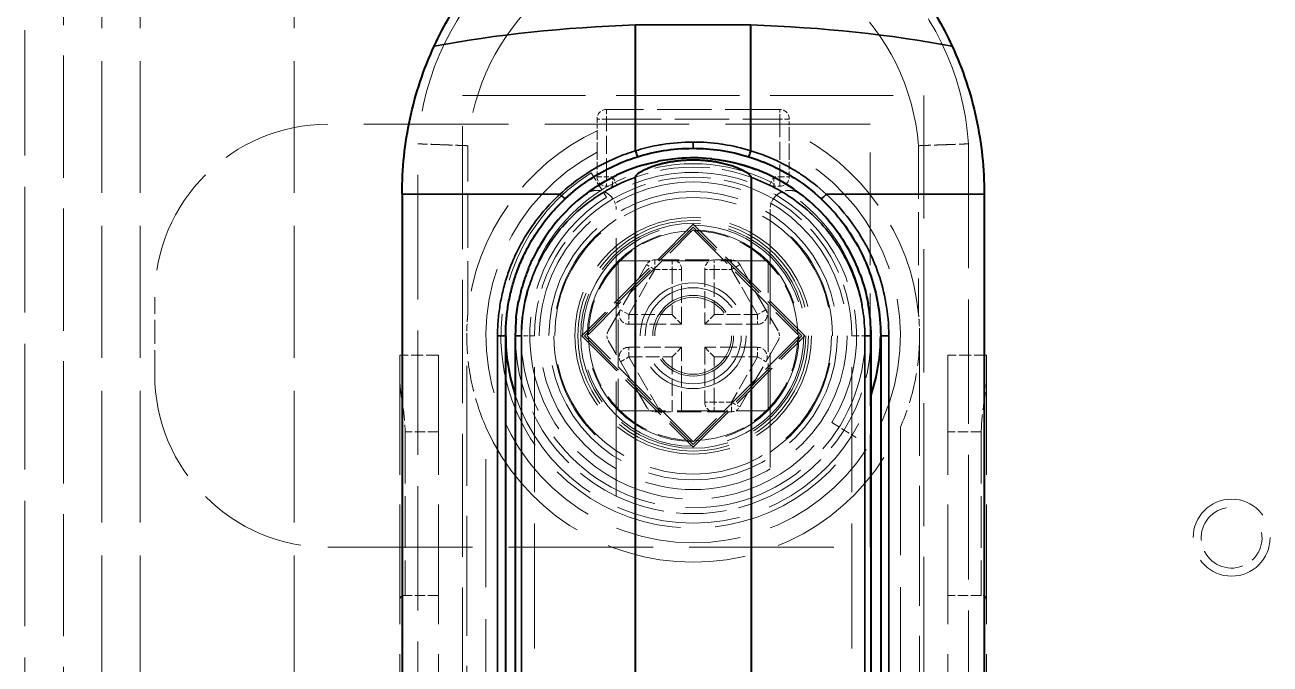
# Model space of a CAD drawing. Header units: millimetres. Extents: x 0 to 2523, y 0 to 1782.
# Drawn here: x 835.3 to 900, y 994.2 to 1027.4 of the extents above; entities that cross this region are included whole.
import ezdxf

# ---------------------------------------------------------------- set-up
doc = ezdxf.new("R2010")
doc.units = ezdxf.units.MM
doc.header["$LTSCALE"] = 3
doc.linetypes.add('DASHED', pattern=[0.2067, 0.1654, -0.0413])
for name, color, linetype, lineweight in [('가려진 것(ISO)', 2, 'DASHED', 18), ('가려진 좁은 것(ISO)', 2, 'DASHED', 18), ('가시적인 것(ISO)', 3, 'Continuous', 40), ('가시적인 좁은 것(ISO)', 3, 'Continuous', 35)]:
    doc.layers.add(name, color=color, linetype=linetype, lineweight=lineweight)

msp = doc.modelspace()

# ---------------------------------------------------------------- linework, layer by layer
at = {"layer": '가려진 것(ISO)', "ltscale": 13.155773}
msp.add_line((835.2766, 898.233), (835.2766, 1053.233), dxfattribs=at)
at = {"layer": '가려진 것(ISO)', "ltscale": 12.816269}
msp.add_line((837.2766, 900.233), (837.2766, 1051.233), dxfattribs=at)
at = {"layer": '가려진 것(ISO)', "ltscale": 13.822656}
for p, q in [((839.2766, 1051.233), (839.2766, 991.233)), ((849.2766, 1051.233), (849.2766, 991.233))]:
    msp.add_line(p, q, dxfattribs=at)
at = {"layer": '가려진 것(ISO)', "ltscale": 12.901145}
for p, q in [((858.0266, 927.733), (858.0266, 1023.733)), ((858.0266, 1023.733), (882.0266, 1023.733)), ((882.0266, 1023.733), (882.0266, 927.733))]:
    msp.add_line(p, q, dxfattribs=at)
at = {"layer": '가려진 것(ISO)', "ltscale": 0.390028}
for p, q in [((865.0266, 1022.5063), (865.0266, 1021.8918)), ((875.0266, 1021.8918), (875.0266, 1022.5063))]:
    msp.add_line(p, q, dxfattribs=at)
at = {"layer": '가려진 것(ISO)', "ltscale": 5.71399}
msp.add_line((874.5266, 1023.0063), (865.5266, 1023.0063), dxfattribs=at)
at = {"layer": '가려진 것(ISO)', "ltscale": 15.158576}
for p, q in [((879.2261, 1022.233), (851.0266, 1022.233)), ((851.0266, 1000.233), (879.2261, 1000.233))]:
    msp.add_line(p, q, dxfattribs=at)
at = {"layer": '가려진 것(ISO)', "ltscale": 11.82605}
msp.add_line((879.2261, 1000.233), (879.2261, 1022.233), dxfattribs=at)
at = {"layer": '가려진 것(ISO)', "ltscale": 13.045907}
for p, q in [((855.7066, 932.2276), (855.7066, 1021.2151)), ((884.3466, 1021.2151), (884.3466, 932.2276))]:
    msp.add_line(p, q, dxfattribs=at)
at = {"layer": '가려진 것(ISO)', "ltscale": 5.565338}
for p, q in [((858.3066, 1012.352), (858.3066, 1021.1179)), ((881.7466, 1021.1179), (881.7466, 1012.352))]:
    msp.add_line(p, q, dxfattribs=at)
at = {"layer": '가려진 것(ISO)', "ltscale": 0.80587}
for p, q in [((865.0266, 1020.7757), (865.0266, 1019.5063)), ((875.0266, 1020.7757), (875.0266, 1019.5063))]:
    msp.add_line(p, q, dxfattribs=at)
at = {"layer": '가려진 것(ISO)', "ltscale": 0.952248}
for p, q in [((864.7274, 1019.7135), (865.5223, 1018.4414)), ((877.235, 1006.7287), (878.5071, 1005.9338))]:
    msp.add_line(p, q, dxfattribs=at)
at = {"layer": '가려진 것(ISO)', "ltscale": 0.197438}
for p, q in [((865.8377, 1019.0063), (865.5266, 1019.0063)), ((874.5266, 1019.0063), (874.2154, 1019.0063))]:
    msp.add_line(p, q, dxfattribs=at)
at = {"layer": '가려진 것(ISO)', "ltscale": 12.0163}
for p, q in [((866.0266, 1002.8926), (866.0266, 1017.7952)), ((874.0266, 1017.7952), (874.0266, 1002.8926))]:
    msp.add_line(p, q, dxfattribs=at)
at = {"layer": '가려진 것(ISO)', "ltscale": 5.206071}
for p, q in [((870.0266, 1017.0313), (864.2283, 1011.233)), ((875.8248, 1011.233), (870.0266, 1017.0313)), ((864.2283, 1011.233), (870.0266, 1005.4347)), ((870.0266, 1005.4347), (875.8248, 1011.233))]:
    msp.add_line(p, q, dxfattribs=at)
at = {"layer": '가려진 것(ISO)', "ltscale": 5.079091}
for p, q in [((870.0266, 1016.8898), (864.3697, 1011.233)), ((875.6834, 1011.233), (870.0266, 1016.8898)), ((864.3697, 1011.233), (870.0266, 1005.5761)), ((870.0266, 1005.5761), (875.6834, 1011.233))]:
    msp.add_line(p, q, dxfattribs=at)
at = {"layer": '가려진 것(ISO)', "ltscale": 4.833887}
for p, q in [((864.577, 1011.2988), (869.9607, 1016.6826)), ((875.4762, 1011.1672), (870.0924, 1005.7834))]:
    msp.add_line(p, q, dxfattribs=at)
at = {"layer": '가려진 것(ISO)', "ltscale": 4.833891}
msp.add_line((870.0924, 1016.6826), (875.4762, 1011.2988), dxfattribs=at)
at = {"layer": '가려진 것(ISO)', "ltscale": 2.529157}
for p, q in [((865.6098, 1011.483), (867.6017, 1014.933)), ((868.0347, 1015.183), (872.0184, 1015.183)), ((872.4514, 1014.933), (874.4433, 1011.483)), ((867.6017, 1007.533), (865.6098, 1010.983)), ((874.4433, 1010.983), (872.4514, 1007.533)), ((872.0184, 1007.283), (868.0347, 1007.283))]:
    msp.add_line(p, q, dxfattribs=at)
at = {"layer": '가려진 것(ISO)', "ltscale": 4.952111}
for p, q in [((873.9266, 1015.133), (866.1266, 1015.133)), ((866.1266, 1015.133), (866.1266, 1007.333)), ((873.9266, 1007.333), (873.9266, 1015.133)), ((866.1266, 1007.333), (873.9266, 1007.333))]:
    msp.add_line(p, q, dxfattribs=at)
at = {"layer": '가려진 것(ISO)', "ltscale": 1.809362}
for p, q in [((869.4266, 1011.833), (869.4266, 1014.683)), ((870.6266, 1014.683), (870.6266, 1011.833)), ((870.6266, 1010.633), (870.6266, 1007.783))]:
    msp.add_line(p, q, dxfattribs=at)
at = {"layer": '가려진 것(ISO)', "ltscale": 2.539495}
msp.add_line((842.0266, 1009.233), (842.0266, 1013.233), dxfattribs=at)
at = {"layer": '가려진 것(ISO)', "ltscale": 0.60626}
for p, q in [((869.4266, 1011.833), (868.9266, 1012.333)), ((870.6266, 1011.833), (871.1266, 1012.333)), ((869.4266, 1010.633), (868.9266, 1010.133)), ((870.6266, 1010.633), (871.1266, 1010.133))]:
    msp.add_line(p, q, dxfattribs=at)
at = {"layer": '가려진 것(ISO)', "ltscale": 1.745003}
for p, q in [((866.6779, 1011.833), (869.4266, 1011.833)), ((870.6266, 1011.833), (873.3752, 1011.833)), ((869.4266, 1010.633), (866.6779, 1010.633)), ((873.3752, 1010.633), (870.6266, 1010.633))]:
    msp.add_line(p, q, dxfattribs=at)
at = {"layer": '가려진 것(ISO)', "ltscale": 12.584246}
for p, q in [((858.2533, 933.1981), (858.2533, 1011.233)), ((881.7999, 1011.233), (881.7999, 933.1981))]:
    msp.add_line(p, q, dxfattribs=at)
at = {"layer": '가려진 것(ISO)', "ltscale": 4.833877}
msp.add_line((869.9607, 1005.7834), (864.577, 1011.1671), dxfattribs=at)
at = {"layer": '가려진 것(ISO)', "ltscale": 1.269698}
for p, q in [((856.7766, 1010.233), (854.7766, 1010.233)), ((885.2766, 1010.233), (883.2766, 1010.233))]:
    msp.add_line(p, q, dxfattribs=at)
at = {"layer": '가려진 것(ISO)', "ltscale": 12.54278}
for p, q in [((854.7766, 1010.233), (854.7766, 940.233)), ((856.7766, 1010.233), (856.7766, 940.233)), ((883.2766, 1010.233), (883.2766, 940.233)), ((885.2766, 1010.233), (885.2766, 940.233))]:
    msp.add_line(p, q, dxfattribs=at)
at = {"layer": '가려진 것(ISO)', "ltscale": 2.126811}
msp.add_line((869.4266, 1007.283), (869.4266, 1010.633), dxfattribs=at)
at = {"layer": '가려진 것(ISO)', "ltscale": 5.39654}
for p, q in [((855.0445, 1006.233), (855.0445, 997.733)), ((885.0086, 1006.233), (885.0086, 997.733))]:
    msp.add_line(p, q, dxfattribs=at)
at = {"layer": '가려진 것(ISO)', "ltscale": 1.099577}
for p, q in [((856.7766, 997.733), (855.0445, 997.733)), ((885.0086, 997.733), (883.2766, 997.733))]:
    msp.add_line(p, q, dxfattribs=at)
at = {"layer": '가려진 것(ISO)', "ltscale": 13.510047}
msp.add_circle((870.0266, 1011.233), 8, dxfattribs=at)
at = {"layer": '가려진 것(ISO)', "ltscale": 12.665669}
for radius in [7.5, 2.5]:
    msp.add_circle((870.0266, 1011.233), radius, dxfattribs=at)
at = {"layer": '가려진 것(ISO)', "ltscale": 12.463018}
msp.add_circle((870.0266, 1011.233), 6.15, dxfattribs=at)
at = {"layer": '가려진 것(ISO)', "ltscale": 12.159042}
msp.add_circle((870.0266, 1011.233), 6, dxfattribs=at)
at = {"layer": '가려진 것(ISO)', "ltscale": 11.855066}
msp.add_circle((870.0266, 1011.233), 5.85, dxfattribs=at)
at = {"layer": '가려진 것(ISO)', "ltscale": 14.56552}
msp.add_circle((870.0266, 1011.233), 5.75, dxfattribs=at)
at = {"layer": '가려진 것(ISO)', "ltscale": 13.932237}
msp.add_circle((870.0266, 1011.233), 2.75, dxfattribs=at)
at = {"layer": '가려진 것(ISO)', "ltscale": 10.639162}
msp.add_circle((870.0266, 1011.233), 2.1, dxfattribs=at)
at = {"layer": '가려진 것(ISO)', "ltscale": 10.132536}
msp.add_circle((898.0266, 1000.733), 2, dxfattribs=at)
at = {"layer": '가려진 것(ISO)', "ltscale": 13.887634}
msp.add_arc((870.0266, 1020.1944), 14.3563, 4.077049, 175.922951, dxfattribs=at)
at = {"layer": '가려진 것(ISO)', "ltscale": 14.144746}
msp.add_arc((870.0266, 1020.1944), 11.7563, 4.505593, 175.494407, dxfattribs=at)
at = {"layer": '가려진 것(ISO)', "ltscale": 0.498548}
for centre, start, end in [((865.5266, 1022.5063), 90, 180), ((874.5266, 1022.5063), 0, 90), ((865.5266, 1019.5063), 180, 270), ((874.5266, 1019.5063), 270, 0), ((868.9266, 1014.683), 0, 90), ((871.1266, 1014.683), 90, 180), ((871.1266, 1007.783), 180, 270)]:
    msp.add_arc(centre, 0.5, start, end, dxfattribs=at)
at = {"layer": '가려진 것(ISO)', "ltscale": 11.399102}
for centre, start, end in [((851.0266, 1013.233), 90, 180), ((851.0266, 1009.233), 180, 270)]:
    msp.add_arc(centre, 9, start, end, dxfattribs=at)
at = {"layer": '가려진 것(ISO)', "ltscale": 9.84415}
for start, end in [(115.131018, 174.545758), (5.454242, 64.868982)]:
    msp.add_arc((870.0266, 1011.233), 11.7733, start, end, dxfattribs=at)
at = {"layer": '가려진 것(ISO)', "ltscale": 5.221189}
msp.add_arc((870.0266, 1011.233), 8.7733, 63.146393, 116.853607, dxfattribs=at)
at = {"layer": '가려진 것(ISO)', "ltscale": 14.495155}
msp.add_arc((870.0266, 1011.233), 10, 122, 328, dxfattribs=at)
at = {"layer": '가려진 것(ISO)', "ltscale": 12.281009}
msp.add_arc((870.0266, 1011.233), 8.5, 328, 122, dxfattribs=at)
at = {"layer": '가려진 것(ISO)', "ltscale": 0.148683}
for centre, start, end in [((865.8377, 1019.5063), 270, 296.853607), ((874.2154, 1019.5063), 243.146393, 270)]:
    msp.add_arc(centre, 0.5, start, end, dxfattribs=at)
at = {"layer": '가려진 것(ISO)', "ltscale": 12.320882}
msp.add_arc((870.0266, 1011.233), 8.5, 122, 328, dxfattribs=at)
at = {"layer": '가려진 것(ISO)', "ltscale": 0.374779}
for centre, start, end in [((865.0266, 1017.7952), 0, 33.8306), ((875.0266, 1017.7952), 146.1694, 180)]:
    msp.add_arc(centre, 1, start, end, dxfattribs=at)
at = {"layer": '가려진 것(ISO)', "ltscale": 11.532262}
for start, end in [(123.485377, 236.514623), (303.485377, 56.514623)]:
    msp.add_arc((870.0266, 1011.233), 7.25, start, end, dxfattribs=at)
at = {"layer": '가려진 것(ISO)', "ltscale": 0.332332}
for centre, start, end in [((868.0347, 1014.683), 90, 150), ((872.0184, 1014.683), 30, 90), ((866.0429, 1011.233), 150, 210), ((874.0103, 1011.233), 330, 30), ((868.0347, 1007.783), 210, 270), ((872.0184, 1007.783), 270, 330)]:
    msp.add_arc(centre, 0.5, start, end, dxfattribs=at)
at = {"layer": '가려진 것(ISO)', "ltscale": 0.664765}
for centre, start, end in [((866.6779, 1012.333), 150, 270), ((873.3752, 1012.333), 270, 30), ((866.6779, 1010.133), 90, 210), ((873.3752, 1010.133), 330, 90)]:
    msp.add_arc(centre, 0.5, start, end, dxfattribs=at)
at = {"layer": '가려진 것(ISO)', "ltscale": 6.598639}
for start, end in [(180, 244.377972), (295.622028, 0)]:
    msp.add_arc((870.0266, 1011.233), 9.25, start, end, dxfattribs=at)
at = {"layer": '가려진 것(ISO)', "ltscale": 13.093872}
msp.add_arc((870.0266, 1011.233), 9.75, 198.42867, 341.57133, dxfattribs=at)
at = {"layer": '가려진 것(ISO)', "ltscale": 14.627704}
msp.add_arc((870.0266, 1011.233), 11.7733, 203.785455, 336.214545, dxfattribs=at)
at = {"layer": '가려진 것(ISO)', "ltscale": 5.252413}
msp.add_arc((870.0266, 1011.233), 9.25, 244.377972, 295.622028, dxfattribs=at)
at = {"layer": '가려진 것(ISO)', "ltscale": 4.733071}
msp.add_arc((898.0266, 1000.733), 1.582, 100, 10, dxfattribs=at)
at = {"layer": '가려진 것(ISO)', "ltscale": 1.056072}
for points, knots in [([(865.0266, 1020.7757), (865.0266, 1020.9196), (865.0266, 1021.0895), (865.0266, 1021.3489), (865.0266, 1021.4862), (865.0266, 1021.6756), (865.0266, 1021.7636), (865.0266, 1021.8619), (865.0266, 1021.8799), (865.0266, 1021.8918)], [0.47463503, 0.47463503, 0.47463503, 0.47463503, 0.5177997, 0.5177997, 0.55812163, 0.55812163, 0.59579035, 0.59579035, 0.63156744, 0.63156744, 0.63156744, 0.63156744]), ([(875.0266, 1021.8918), (875.0266, 1021.8799), (875.0266, 1021.8619), (875.0266, 1021.7636), (875.0266, 1021.6756), (875.0266, 1021.4862), (875.0266, 1021.3489), (875.0266, 1021.0895), (875.0266, 1020.9196), (875.0266, 1020.7757)], [-0.63156744, -0.63156744, -0.63156744, -0.63156744, -0.59579035, -0.59579035, -0.55812163, -0.55812163, -0.5177997, -0.5177997, -0.47463503, -0.47463503, -0.47463503, -0.47463503])]:
    msp.add_open_spline(points, degree=3, knots=knots, dxfattribs=at)
at = {"layer": '가려진 것(ISO)', "ltscale": 1.29681}
msp.add_open_spline([(857.0066, 1021.1677), (856.894, 1021.1719), (856.7812, 1021.1761), (856.6719, 1021.1801), (856.5626, 1021.1841), (856.4568, 1021.188), (856.3583, 1021.1916), (856.2599, 1021.1952), (856.1688, 1021.1985), (856.0882, 1021.2014), (856.0076, 1021.2043), (855.9377, 1021.2068), (855.8807, 1021.2089), (855.8238, 1021.2109), (855.78, 1021.2125), (855.7507, 1021.2135), (855.7214, 1021.2145), (855.7125, 1021.2149), (855.7066, 1021.2151)], degree=3, knots=[0, 0, 0, 0, 0.1666667, 0.1666667, 0.1666667, 0.3333333, 0.3333333, 0.3333333, 0.5, 0.5, 0.5, 0.6666667, 0.6666667, 0.6666667, 0.8333333, 0.8333333, 0.8333333, 1, 1, 1, 1], dxfattribs=at)
at = {"layer": '가려진 것(ISO)', "ltscale": 1.296848}
msp.add_open_spline([(858.3066, 1021.1179), (858.3007, 1021.1181), (858.2918, 1021.1185), (858.2626, 1021.1196), (858.2334, 1021.1208), (858.1897, 1021.1225), (858.133, 1021.1247), (858.0762, 1021.1269), (858.0065, 1021.1296), (857.926, 1021.1328), (857.8456, 1021.1359), (857.7545, 1021.1394), (857.6559, 1021.1432), (857.5574, 1021.1469), (857.4514, 1021.151), (857.3419, 1021.1551), (857.2323, 1021.1592), (857.1193, 1021.1635), (857.0066, 1021.1677)], degree=3, knots=[0, 0, 0, 0, 0.1666667, 0.1666667, 0.1666667, 0.3333333, 0.3333333, 0.3333333, 0.5, 0.5, 0.5, 0.6666667, 0.6666667, 0.6666667, 0.8333333, 0.8333333, 0.8333333, 1, 1, 1, 1], dxfattribs=at)
at = {"layer": '가려진 것(ISO)', "ltscale": 1.296841}
msp.add_open_spline([(881.7466, 1021.1179), (881.7553, 1021.1182), (881.7683, 1021.1188), (881.8105, 1021.1204), (881.8526, 1021.1221), (881.9153, 1021.1245), (881.995, 1021.1276), (882.0747, 1021.1307), (882.1713, 1021.1345), (882.281, 1021.1387), (882.3906, 1021.1429), (882.5133, 1021.1476), (882.643, 1021.1525), (882.7728, 1021.1574), (882.9095, 1021.1626), (883.0466, 1021.1677)], degree=3, knots=[0, 0, 0, 0, 0.2, 0.2, 0.2, 0.4, 0.4, 0.4, 0.6, 0.6, 0.6, 0.8, 0.8, 0.8, 1, 1, 1, 1], dxfattribs=at)
at = {"layer": '가려진 것(ISO)', "ltscale": 1.296803}
msp.add_open_spline([(883.0466, 1021.1677), (883.1837, 1021.1728), (883.3204, 1021.1779), (883.4501, 1021.1827), (883.5798, 1021.1874), (883.7025, 1021.1919), (883.8122, 1021.1959), (883.9218, 1021.1998), (884.0184, 1021.2033), (884.0981, 1021.2062), (884.1778, 1021.2091), (884.2405, 1021.2113), (884.2827, 1021.2128), (884.3249, 1021.2143), (884.3379, 1021.2148), (884.3466, 1021.2151)], degree=3, knots=[0, 0, 0, 0, 0.2, 0.2, 0.2, 0.4, 0.4, 0.4, 0.6, 0.6, 0.6, 0.8, 0.8, 0.8, 1, 1, 1, 1], dxfattribs=at)
at = {"layer": '가려진 것(ISO)', "ltscale": 0.412345}
msp.add_open_spline([(868.1882, 1020.2984), (867.9839, 1020.257), (867.7809, 1020.2087), (867.5794, 1020.1534), (867.5724, 1020.1515), (867.5654, 1020.1495), (867.5583, 1020.1476)], degree=3, knots=[0.506846175, 0.506846175, 0.506846175, 0.506846175, 0.526315789, 0.526315789, 0.526315789, 0.526994896, 0.526994896, 0.526994896, 0.526994896], dxfattribs=at)
at = {"layer": '가려진 것(ISO)', "ltscale": 1.516147}
msp.add_open_spline([(873.306, 1019.8821), (873.062, 1019.9747), (872.8143, 1020.0567), (872.5637, 1020.1282), (872.0514, 1020.2744), (871.5266, 1020.3761), (870.9961, 1020.432)], degree=3, knots=[0.343868541, 0.343868541, 0.343868541, 0.343868541, 0.368421053, 0.368421053, 0.368421053, 0.418619154, 0.418619154, 0.418619154, 0.418619154], dxfattribs=at)
at = {"layer": '가려진 것(ISO)', "ltscale": 1.15054}
msp.add_open_spline([(866.0401, 1019.5799), (866.0227, 1019.5715), (866.0052, 1019.5632), (865.9879, 1019.5547), (865.4741, 1019.3054), (864.98, 1019.0059), (864.5229, 1018.6675), (864.5176, 1018.6636), (864.5124, 1018.6597), (864.5071, 1018.6558)], degree=3, knots=[0.577166266, 0.577166266, 0.577166266, 0.577166266, 0.578947368, 0.578947368, 0.578947368, 0.631578947, 0.631578947, 0.631578947, 0.632184069, 0.632184069, 0.632184069, 0.632184069], dxfattribs=at)
at = {"layer": '가려진 것(ISO)', "ltscale": 1.243258}
for points, knots in [([(865.8573, 1018.3519), (865.8526, 1018.3589), (865.8478, 1018.3658), (865.7882, 1018.4502), (865.7236, 1018.518), (865.5687, 1018.6424), (865.478, 1018.6929), (865.2637, 1018.7755), (865.1393, 1018.7958), (864.9109, 1018.7945), (864.8051, 1018.7758), (864.6042, 1018.7081), (864.509, 1018.6574), (864.423, 1018.5925), (864.4218, 1018.5916), (864.4205, 1018.5906)], [-0.19610765, -0.19610765, -0.19610765, -0.19610765, -0.19355647, -0.19355647, -0.16478853, -0.16478853, -0.13089559, -0.13089559, -0.08571649, -0.08571649, -0.04378836, -0.04378836, 0, 0, 0.00064711, 0.00064711, 0.00064711, 0.00064711]), ([(874.1959, 1018.3519), (874.2006, 1018.3589), (874.2053, 1018.3658), (874.265, 1018.4502), (874.3295, 1018.518), (874.4845, 1018.6424), (874.5751, 1018.6929), (874.7895, 1018.7755), (874.9139, 1018.7958), (875.1422, 1018.7945), (875.2481, 1018.7758), (875.4489, 1018.7081), (875.5442, 1018.6574), (875.6301, 1018.5925), (875.6314, 1018.5916), (875.6326, 1018.5906)], [0.20963423, 0.20963423, 0.20963423, 0.20963423, 0.21275224, 0.21275224, 0.24791191, 0.24791191, 0.28933525, 0.28933525, 0.34455235, 0.34455235, 0.39579616, 0.39579616, 0.44931352, 0.44931352, 0.45010441, 0.45010441, 0.45010441, 0.45010441])]:
    msp.add_open_spline(points, degree=3, knots=knots, dxfattribs=at)
at = {"layer": '가려진 것(ISO)', "ltscale": 0.888502}
msp.add_open_spline([(877.8831, 1016.1153), (877.6399, 1016.5066), (877.3671, 1016.88), (877.0694, 1017.2297)], degree=3, dxfattribs=at)
at = {"layer": '가려진 것(ISO)', "ltscale": 0.059254}
for points, knots in [([(870.0266, 1016.7484), (870.0042, 1016.726), (869.9815, 1016.7033), (869.9607, 1016.6826), (869.9607, 1016.6826), (869.9607, 1016.6826)], [-0.1732924933, -0.1732924933, -0.1732924933, -0.1732924933, -0.1644983658, -0.1644983658, -0.1644968349, -0.1644968349, -0.1644968349, -0.1644968349]), ([(870.0266, 1005.7175), (870.049, 1005.7399), (870.0717, 1005.7626), (870.0924, 1005.7834), (870.0924, 1005.7834), (870.0924, 1005.7834)], [-0.1732924939, -0.1732924939, -0.1732924939, -0.1732924939, -0.1644983658, -0.1644983658, -0.1644968349, -0.1644968349, -0.1644968349, -0.1644968349])]:
    msp.add_open_spline(points, degree=3, knots=knots, dxfattribs=at)
at = {"layer": '가려진 것(ISO)', "ltscale": 0.059244}
for points in [[(870.0924, 1016.6826), (870.0717, 1016.7033), (870.049, 1016.726), (870.0266, 1016.7484)], [(864.577, 1011.2988), (864.5562, 1011.2781), (864.5335, 1011.2554), (864.5111, 1011.233)], [(875.4762, 1011.1671), (875.4969, 1011.1879), (875.5196, 1011.2106), (875.542, 1011.233)]]:
    msp.add_open_spline(points, degree=3, dxfattribs=at)
at = {"layer": '가려진 것(ISO)', "ltscale": 0.390541}
msp.add_open_spline([(861.7076, 1015.2773), (861.6938, 1015.2491), (861.6803, 1015.2209), (861.667, 1015.1927), (861.5914, 1015.0333), (861.5223, 1014.8757), (861.459, 1014.7202)], degree=3, knots=[0.785600935, 0.785600935, 0.785600935, 0.785600935, 0.789473684, 0.789473684, 0.789473684, 0.81141503, 0.81141503, 0.81141503, 0.81141503], dxfattribs=at)
at = {"layer": '가려진 것(ISO)', "ltscale": 1.002448}
msp.add_open_spline([(879.1254, 1012.8985), (879.1251, 1012.9), (879.1248, 1012.9016), (879.1245, 1012.9032), (879.0309, 1013.4132), (878.8936, 1013.9191), (878.7124, 1014.414)], degree=3, knots=[0.052483153, 0.052483153, 0.052483153, 0.052483153, 0.052631579, 0.052631579, 0.052631579, 0.101004983, 0.101004983, 0.101004983, 0.101004983], dxfattribs=at)
at = {"layer": '가려진 것(ISO)', "ltscale": 0.791166}
for points, knots in [([(858.3066, 1012.352), (858.3065, 1012.3513), (858.3064, 1012.3502), (858.3057, 1012.3429), (858.3052, 1012.3376), (858.3033, 1012.3179), (858.3017, 1012.2995), (858.2976, 1012.2542), (858.2945, 1012.2182), (858.2859, 1012.1121), (858.279, 1012.016), (858.2614, 1011.7198), (858.2533, 1011.4548), (858.2533, 1011.233)], [0, 0, 0, 0, 0.00370525, 0.00370525, 0.00741051, 0.00741051, 0.01482102, 0.01482102, 0.0255823, 0.0255823, 0.05102133, 0.05102133, 0.11757486, 0.11757486, 0.11757486, 0.11757486]), ([(881.7999, 1011.233), (881.7999, 1011.4548), (881.7918, 1011.7198), (881.7741, 1012.016), (881.7672, 1012.1121), (881.7586, 1012.2182), (881.7555, 1012.2542), (881.7515, 1012.2995), (881.7498, 1012.3179), (881.7479, 1012.3376), (881.7474, 1012.3429), (881.7467, 1012.3502), (881.7466, 1012.3513), (881.7466, 1012.352)], [0.11757486, 0.11757486, 0.11757486, 0.11757486, 0.18412839, 0.18412839, 0.20956742, 0.20956742, 0.2203287, 0.2203287, 0.22773921, 0.22773921, 0.23144446, 0.23144446, 0.23514972, 0.23514972, 0.23514972, 0.23514972])]:
    msp.add_open_spline(points, degree=3, knots=knots, dxfattribs=at)
at = {"layer": '가려진 것(ISO)', "ltscale": 3.177325}
for points, knots in [([(859.2533, 1006.4847), (858.934, 1007.209), (858.6718, 1008.0119), (858.3312, 1009.6441), (858.2533, 1010.4731), (858.2533, 1011.233)], [-0.47492577, -0.47492577, -0.47492577, -0.47492577, -0.23746289, -0.23746289, 0, 0, 0, 0]), ([(881.7999, 1011.233), (881.7999, 1010.4731), (881.7219, 1009.6441), (881.3813, 1008.0119), (881.1191, 1007.209), (880.7999, 1006.4847)], [-1.43309057, -1.43309057, -1.43309057, -1.43309057, -1.19562768, -1.19562768, -0.95816479, -0.95816479, -0.95816479, -0.95816479])]:
    msp.add_open_spline(points, degree=3, knots=knots, dxfattribs=at)
at = {"layer": '가려진 것(ISO)', "ltscale": 0.059252}
for points, knots in [([(864.5111, 1011.233), (864.5335, 1011.2106), (864.5562, 1011.1879), (864.577, 1011.1671), (864.577, 1011.1671), (864.577, 1011.1671)], [-0.1732924933, -0.1732924933, -0.1732924933, -0.1732924933, -0.1644983658, -0.1644983658, -0.1644970959, -0.1644970959, -0.1644970959, -0.1644970959]), ([(875.542, 1011.233), (875.5196, 1011.2554), (875.4969, 1011.2781), (875.4762, 1011.2988), (875.4762, 1011.2988), (875.4762, 1011.2988)], [-0.1732924933, -0.1732924933, -0.1732924933, -0.1732924933, -0.1644983658, -0.1644983658, -0.1644970961, -0.1644970961, -0.1644970961, -0.1644970961])]:
    msp.add_open_spline(points, degree=3, knots=knots, dxfattribs=at)
at = {"layer": '가려진 것(ISO)', "ltscale": 1.844594}
for points, knots in [([(854.7766, 1008.8787), (854.7768, 1008.5416), (854.844, 1008.1403), (854.9823, 1007.2337), (855.0445, 1006.7207), (855.0445, 1006.233)], [0.33262756, 0.33262756, 0.33262756, 0.33262756, 0.46636399, 0.46636399, 0.61266995, 0.61266995, 0.61266995, 0.61266995]), ([(885.0086, 1006.233), (885.0086, 1006.7207), (885.0708, 1007.2337), (885.2092, 1008.1403), (885.2763, 1008.5416), (885.2766, 1008.8787)], [-0.61266995, -0.61266995, -0.61266995, -0.61266995, -0.46636399, -0.46636399, -0.33262756, -0.33262756, -0.33262756, -0.33262756])]:
    msp.add_open_spline(points, degree=3, knots=knots, dxfattribs=at)
at = {"layer": '가려진 것(ISO)', "ltscale": 0.059255}
msp.add_open_spline([(869.9607, 1005.7834), (869.9607, 1005.7834), (869.9607, 1005.7834), (869.9815, 1005.7626), (870.0042, 1005.7399), (870.0266, 1005.7175)], degree=3, knots=[-0.0536392431, -0.0536392431, -0.0536392431, -0.0536392431, -0.0536377031, -0.0536377031, -0.0448435038, -0.0448435038, -0.0448435038, -0.0448435038], dxfattribs=at)
at = {"layer": '가려진 것(ISO)', "ltscale": 0.694281}
for points, knots in [([(855.0445, 997.733), (855.0378, 997.733), (855.0312, 997.7329), (854.9439, 997.7301), (854.877, 997.7097), (854.7936, 997.6193), (854.7766, 997.5488), (854.7766, 997.465)], [-0.82888396, -0.82888396, -0.82888396, -0.82888396, -0.82489887, -0.82489887, -0.77462472, -0.77462472, -0.72435056, -0.72435056, -0.72435056, -0.72435056]), ([(885.2766, 997.465), (885.2766, 997.5488), (885.2596, 997.6193), (885.1761, 997.7097), (885.1092, 997.7301), (885.022, 997.7329), (885.0154, 997.733), (885.0086, 997.733)], [0.72435056, 0.72435056, 0.72435056, 0.72435056, 0.77462472, 0.77462472, 0.82489887, 0.82489887, 0.82888396, 0.82888396, 0.82888396, 0.82888396])]:
    msp.add_open_spline(points, degree=3, knots=knots, dxfattribs=at)
at = {"layer": '가려진 좁은 것(ISO)', "ltscale": 13.822656}
msp.add_line((841.2766, 1051.233), (841.2766, 991.233), dxfattribs=at)
at = {"layer": '가려진 좁은 것(ISO)', "ltscale": 0.498548}
for p, q in [((865.5266, 1022.5063), (865.0266, 1022.5063)), ((865.5266, 1023.0063), (865.5266, 1022.5063)), ((874.5266, 1022.5063), (874.5266, 1023.0063)), ((875.0266, 1022.5063), (874.5266, 1022.5063)), ((865.0266, 1019.5063), (865.5266, 1019.5063)), ((865.5266, 1019.5063), (865.5266, 1019.0063)), ((865.8377, 1019.0063), (865.8377, 1019.5063)), ((865.8377, 1019.5063), (866.0636, 1019.0602)), ((873.9896, 1019.0602), (874.2154, 1019.5063)), ((874.2154, 1019.5063), (874.2154, 1019.0063)), ((874.5266, 1019.0063), (874.5266, 1019.5063)), ((874.5266, 1019.5063), (875.0266, 1019.5063)), ((868.0347, 1014.683), (867.6017, 1014.933)), ((868.0347, 1015.183), (868.0347, 1014.683)), ((868.9266, 1015.183), (868.9266, 1014.683)), ((868.9266, 1014.683), (869.4266, 1014.683)), ((871.1266, 1014.683), (870.6266, 1014.683)), ((871.1266, 1014.683), (871.1266, 1015.183)), ((872.0184, 1014.683), (872.0184, 1015.183)), ((872.4514, 1014.933), (872.0184, 1014.683)), ((866.6779, 1012.333), (866.2449, 1012.583)), ((866.6779, 1012.333), (866.6779, 1011.833)), ((873.8082, 1012.583), (873.3752, 1012.333)), ((873.3752, 1012.333), (873.3752, 1011.833)), ((866.2449, 1009.883), (866.6779, 1010.133)), ((866.6779, 1010.133), (866.6779, 1010.633)), ((873.3752, 1010.133), (873.3752, 1010.633)), ((873.3752, 1010.133), (873.8082, 1009.883)), ((871.1266, 1007.783), (870.6266, 1007.783)), ((871.1266, 1007.283), (871.1266, 1007.783)), ((872.0184, 1007.783), (872.4514, 1007.533)), ((872.0184, 1007.283), (872.0184, 1007.783))]:
    msp.add_line(p, q, dxfattribs=at)
at = {"layer": '가려진 좁은 것(ISO)', "ltscale": 1.904597}
for p, q in [((865.5266, 1019.5063), (865.5266, 1022.5063)), ((874.5266, 1022.5063), (874.5266, 1019.5063))]:
    msp.add_line(p, q, dxfattribs=at)
at = {"layer": '가려진 좁은 것(ISO)', "ltscale": 5.71399}
msp.add_line((865.5266, 1022.5063), (874.5266, 1022.5063), dxfattribs=at)
at = {"layer": '가려진 좁은 것(ISO)', "ltscale": 0.197438}
for p, q in [((865.8377, 1019.5063), (865.5266, 1019.5063)), ((874.5266, 1019.5063), (874.2154, 1019.5063))]:
    msp.add_line(p, q, dxfattribs=at)
at = {"layer": '가려진 좁은 것(ISO)', "ltscale": 1.722727}
for p, q in [((866.6779, 1012.333), (868.0347, 1014.683)), ((872.0184, 1014.683), (873.3752, 1012.333)), ((873.3752, 1010.133), (872.0184, 1007.783))]:
    msp.add_line(p, q, dxfattribs=at)
at = {"layer": '가려진 좁은 것(ISO)', "ltscale": 0.56614}
for p, q in [((868.0347, 1014.683), (868.9266, 1014.683)), ((871.1266, 1014.683), (872.0184, 1014.683)), ((872.0184, 1007.783), (871.1266, 1007.783))]:
    msp.add_line(p, q, dxfattribs=at)
at = {"layer": '가려진 좁은 것(ISO)', "ltscale": 1.491912}
for p, q in [((868.9266, 1014.683), (868.9266, 1012.333)), ((871.1266, 1012.333), (871.1266, 1014.683)), ((871.1266, 1007.783), (871.1266, 1010.133))]:
    msp.add_line(p, q, dxfattribs=at)
at = {"layer": '가려진 좁은 것(ISO)', "ltscale": 1.427554}
for p, q in [((868.9266, 1012.333), (866.6779, 1012.333)), ((873.3752, 1012.333), (871.1266, 1012.333)), ((866.6779, 1010.133), (868.9266, 1010.133)), ((871.1266, 1010.133), (873.3752, 1010.133))]:
    msp.add_line(p, q, dxfattribs=at)
at = {"layer": '가려진 좁은 것(ISO)', "ltscale": 0.470491}
msp.add_line((861.7766, 1011.233), (861.1014, 1011.233), dxfattribs=at)
at = {"layer": '가려진 좁은 것(ISO)', "ltscale": 13.116171}
for p, q in [((861.7766, 946.1663), (861.7766, 1011.233)), ((878.2766, 946.1663), (878.2766, 1011.233))]:
    msp.add_line(p, q, dxfattribs=at)
at = {"layer": '가려진 좁은 것(ISO)', "ltscale": 0.997197}
msp.add_line((879.2766, 1011.233), (878.2766, 1011.233), dxfattribs=at)
at = {"layer": '가려진 좁은 것(ISO)', "ltscale": 2.089287}
msp.add_line((868.3234, 1007.283), (866.6779, 1010.133), dxfattribs=at)
at = {"layer": '가려진 좁은 것(ISO)', "ltscale": 1.809362}
msp.add_line((868.9266, 1010.133), (868.9266, 1007.283), dxfattribs=at)
at = {"layer": '가려진 좁은 것(ISO)', "ltscale": 1.099577}
for p, q in [((856.7766, 1006.233), (855.0445, 1006.233)), ((885.0086, 1006.233), (883.2766, 1006.233))]:
    msp.add_line(p, q, dxfattribs=at)
at = {"layer": '가려진 좁은 것(ISO)', "ltscale": 13.426841}
for p, q in [((859.2533, 948.2028), (859.2533, 1006.4847)), ((880.7999, 1006.4847), (880.7999, 948.2028))]:
    msp.add_line(p, q, dxfattribs=at)
at = {"layer": '가려진 좁은 것(ISO)', "ltscale": 12.955171}
msp.add_circle((870.0266, 1011.233), 8.95, dxfattribs=at)
at = {"layer": '가려진 좁은 것(ISO)', "ltscale": 12.159042}
msp.add_circle((870.0266, 1011.233), 7.2, dxfattribs=at)
at = {"layer": '가려진 좁은 것(ISO)', "ltscale": 13.932237}
msp.add_circle((870.0266, 1011.233), 5.5, dxfattribs=at)
at = {"layer": '가려진 좁은 것(ISO)', "ltscale": 10.132536}
msp.add_circle((870.0266, 1011.233), 2, dxfattribs=at)
at = {"layer": '가려진 좁은 것(ISO)', "ltscale": 13.198709}
msp.add_arc((870.0266, 1011.233), 10.7733, 117.652648, 62.347352, dxfattribs=at)
at = {"layer": '가려진 좁은 것(ISO)', "ltscale": 5.518756}
msp.add_arc((870.0266, 1011.233), 9.2733, 63.146393, 116.853607, dxfattribs=at)
at = {"layer": '가려진 좁은 것(ISO)', "ltscale": 5.550123}
msp.add_arc((870.0266, 1011.233), 8.25, 59.644001, 120.355999, dxfattribs=at)
at = {"layer": '가려진 좁은 것(ISO)', "ltscale": 5.452487}
for start, end in [(120.355999, 180), (0, 59.644001)]:
    msp.add_arc((870.0266, 1011.233), 8.25, start, end, dxfattribs=at)
at = {"layer": '가려진 좁은 것(ISO)', "ltscale": 5.351567}
for start, end in [(90.692233, 179.307932), (270.692233, 359.307932)]:
    msp.add_arc((870.0266, 1011.233), 5.45, start, end, dxfattribs=at)
at = {"layer": '가려진 좁은 것(ISO)', "ltscale": 5.35157}
msp.add_arc((870.0266, 1011.233), 5.45, 0.692209, 89.307962, dxfattribs=at)
at = {"layer": '가려진 좁은 것(ISO)', "ltscale": 5.351559}
msp.add_arc((870.0266, 1011.233), 5.45, 180.692209, 269.307766, dxfattribs=at)
at = {"layer": '가시적인 것(ISO)'}
for p, q in [((867.0266, 1020.8529), (867.0266, 1027.4016)), ((873.0266, 1020.8529), (873.0266, 1027.4016)), ((867.0036, 1019.4659), (867.0036, 949.2682)), ((873.0495, 1019.4658), (873.0496, 949.2682)), ((854.8891, 1018.5977), (854.8891, 931.2438)), ((885.164, 1018.5977), (885.164, 931.2438)), ((860.2766, 931.2361), (860.2766, 1011.233)), ((860.7766, 1011.233), (860.7766, 922.883)), ((879.2766, 922.8827), (879.2766, 1011.2331)), ((879.7766, 1011.233), (879.7766, 931.2375))]:
    msp.add_line(p, q, dxfattribs=at)
for points, knots in [([(856.563, 1026.2979), (857.0665, 1027.3823), (857.6668, 1028.4219), (859.0658, 1030.3628), (859.8624, 1031.2608), (861.1978, 1032.4588), (861.6656, 1032.8326), (862.8879, 1033.6942), (863.6667, 1034.144), (864.8925, 1034.7018), (865.3091, 1034.8677), (866.1583, 1035.1579), (866.5899, 1035.282), (867.0266, 1035.384)], [-1.4373876, -1.4373876, -1.4373876, -1.4373876, -1.077998, -1.077998, -0.718291, -0.718291, -0.538642, -0.538642, -0.2691978, -0.2691978, -0.1345178, -0.1345178, -0.000001, -0.000001, -0.000001, -0.000001]), ([(873.0266, 1035.384), (873.4632, 1035.282), (873.8949, 1035.1579), (874.744, 1034.8677), (875.1607, 1034.7018), (876.3865, 1034.144), (877.1652, 1033.6942), (878.3875, 1032.8327), (878.8553, 1032.4588), (880.1907, 1031.2608), (880.9873, 1030.3628), (882.3863, 1028.4219), (882.9867, 1027.3823), (883.4901, 1026.2979)], [-1.4345196, -1.4345196, -1.4345196, -1.4345196, -1.3002693, -1.3002693, -1.1658564, -1.1658564, -0.8969451, -0.8969451, -0.7176518, -0.7176518, -0.3586651, -0.3586651, -0.000001, -0.000001, -0.000001, -0.000001]), ([(854.8891, 1018.5977), (854.8891, 1019.9205), (855.0284, 1021.245), (855.4471, 1023.1861), (855.6215, 1023.8255), (856.0401, 1025.0812), (856.2844, 1025.6977), (856.563, 1026.2979)], [-0.79418282, -0.79418282, -0.79418282, -0.79418282, -0.39706048, -0.39706048, -0.1985164, -0.1985164, -0.000001, -0.000001, -0.000001, -0.000001]), ([(883.4901, 1026.2979), (883.7687, 1025.6977), (884.013, 1025.0812), (884.4317, 1023.8255), (884.6061, 1023.1861), (885.0247, 1021.245), (885.164, 1019.9205), (885.164, 1018.5977)], [-0.79365146, -0.79365146, -0.79365146, -0.79365146, -0.59526888, -0.59526888, -0.39685764, -0.39685764, -0.000001, -0.000001, -0.000001, -0.000001]), ([(863.3923, 1018.3778), (863.7463, 1018.7065), (864.1248, 1019.0084), (864.5163, 1019.2766), (864.9079, 1019.5448), (865.3113, 1019.7807), (865.7458, 1019.993), (866.1803, 1020.2053), (866.6465, 1020.3926), (867.1336, 1020.5439)], [0, 0, 0, 0, 0.33333333, 0.33333333, 0.33333333, 0.66666667, 0.66666667, 0.66666667, 1, 1, 1, 1]), ([(867.0266, 1020.8529), (867.0431, 1020.8023), (867.0605, 1020.7458), (867.0757, 1020.6986), (867.0909, 1020.6514), (867.1043, 1020.6125), (867.1144, 1020.5852), (867.1245, 1020.558), (867.1312, 1020.5431), (867.1337, 1020.5439)], [0, 0, 0, 0, 0.33333333, 0.33333333, 0.33333333, 0.66666667, 0.66666667, 0.66666667, 1, 1, 1, 1]), ([(870.9961, 1020.432), (870.9704, 1020.4347), (870.9446, 1020.4373), (870.9189, 1020.4398), (870.3621, 1020.4938), (869.7992, 1020.4972), (869.2397, 1020.4495), (868.8872, 1020.4194), (868.536, 1020.369), (868.1882, 1020.2984)], [0.418619154, 0.418619154, 0.418619154, 0.418619154, 0.421052632, 0.421052632, 0.421052632, 0.473684211, 0.473684211, 0.473684211, 0.506846175, 0.506846175, 0.506846175, 0.506846175]), ([(870.0278, 1020.983), (870.4823, 1020.9829), (870.9545, 1020.9511), (871.4386, 1020.8802), (871.9228, 1020.8093), (872.419, 1020.6994), (872.9195, 1020.5439)], [0.00000001, 0.00000001, 0.00000001, 0.00000001, 0.5, 0.5, 0.5, 1, 1, 1, 1]), ([(872.9195, 1020.5439), (872.9218, 1020.5432), (872.9284, 1020.5581), (872.9385, 1020.5853), (872.9486, 1020.6126), (872.9621, 1020.6515), (872.9774, 1020.6986), (872.9928, 1020.7458), (873.0101, 1020.8023), (873.0265, 1020.8529)], [0, 0, 0, 0, 0.3333333, 0.3333333, 0.3333333, 0.6666667, 0.6666667, 0.6666667, 1, 1, 1, 1]), ([(872.9195, 1020.5439), (873.3401, 1020.4132), (873.7657, 1020.2495), (874.1867, 1020.0509), (874.6076, 1019.8523), (875.0242, 1019.6196), (875.4388, 1019.3429), (875.8534, 1019.0662), (876.2656, 1018.7448), (876.6608, 1018.3778)], [0, 0, 0, 0, 0.33333333, 0.33333333, 0.33333333, 0.66666667, 0.66666667, 0.66666667, 0.99999998, 0.99999998, 0.99999998, 0.99999998]), ([(877.0694, 1017.2297), (876.9963, 1017.3156), (876.9216, 1017.4001), (876.8456, 1017.4831), (876.4552, 1017.909), (876.0275, 1018.2953), (875.5716, 1018.6367), (875.1158, 1018.9781), (874.632, 1019.2747), (874.1282, 1019.5239), (873.8595, 1019.6568), (873.5851, 1019.7763), (873.306, 1019.8821)], [0.20027112, 0.20027112, 0.20027112, 0.20027112, 0.21052632, 0.21052632, 0.21052632, 0.26315789, 0.26315789, 0.26315789, 0.31578947, 0.31578947, 0.31578947, 0.34386854, 0.34386854, 0.34386854, 0.34386854]), ([(864.5071, 1018.6558), (864.0562, 1018.3204), (863.6417, 1017.9469), (863.2792, 1017.5604), (862.9125, 1017.1693), (862.5981, 1016.7656), (862.3321, 1016.3669), (862.0857, 1015.9976), (861.8805, 1015.6331), (861.7076, 1015.2773)], [0.63218407, 0.63218407, 0.63218407, 0.63218407, 0.68421053, 0.68421053, 0.68421053, 0.73684211, 0.73684211, 0.73684211, 0.78560093, 0.78560093, 0.78560093, 0.78560093]), ([(860.2766, 1011.233), (860.2766, 1011.5113), (860.2885, 1011.787), (860.3115, 1012.0581), (860.3346, 1012.3292), (860.3686, 1012.5958), (860.4132, 1012.8598), (860.4579, 1013.1238), (860.5136, 1013.3852), (860.5774, 1013.6361), (860.6412, 1013.887), (860.7126, 1014.1274), (860.7945, 1014.3685), (860.8764, 1014.6096), (860.9687, 1014.8513), (861.0774, 1015.1026), (861.186, 1015.3539), (861.3113, 1015.6147), (861.456, 1015.8814), (861.6007, 1016.1481), (861.7646, 1016.4209), (861.9518, 1016.6974), (862.1389, 1016.974), (862.3492, 1017.2543), (862.5879, 1017.5361), (862.8266, 1017.8178), (863.0938, 1018.1007), (863.3923, 1018.3778)], [0, 0, 0, 0, 0.1111111, 0.1111111, 0.1111111, 0.2222222, 0.2222222, 0.2222222, 0.3333333, 0.3333333, 0.3333333, 0.4444444, 0.4444444, 0.4444444, 0.5555556, 0.5555556, 0.5555556, 0.6666667, 0.6666667, 0.6666667, 0.7777778, 0.7777778, 0.7777778, 0.8888889, 0.8888889, 0.8888889, 1, 1, 1, 1]), ([(876.6608, 1018.3778), (877.0988, 1017.9712), (877.4832, 1017.5394), (877.8179, 1017.0945), (878.1526, 1016.6496), (878.4374, 1016.1915), (878.6757, 1015.7335), (878.914, 1015.2756), (879.1069, 1014.8183), (879.2649, 1014.3499), (879.423, 1013.8815), (879.5467, 1013.4023), (879.6357, 1012.8846), (879.7246, 1012.367), (879.7766, 1011.8107), (879.7766, 1011.233)], [0, 0, 0, 0, 0.2, 0.2, 0.2, 0.4, 0.4, 0.4, 0.6, 0.6, 0.6, 0.8, 0.8, 0.8, 1, 1, 1, 1]), ([(878.7124, 1014.414), (878.6964, 1014.4576), (878.6801, 1014.5011), (878.6635, 1014.5445), (878.4579, 1015.0808), (878.1997, 1015.6034), (877.8942, 1016.0975), (877.8905, 1016.1034), (877.8868, 1016.1094), (877.8831, 1016.1153)], [0.101004983, 0.101004983, 0.101004983, 0.101004983, 0.105263158, 0.105263158, 0.105263158, 0.157894737, 0.157894737, 0.157894737, 0.158528864, 0.158528864, 0.158528864, 0.158528864]), ([(861.459, 1014.7202), (861.3705, 1014.5027), (861.2933, 1014.2893), (861.2258, 1014.0807), (861.1101, 1013.723), (861.0228, 1013.3793), (860.9568, 1013.0502)], [0.81141503, 0.81141503, 0.81141503, 0.81141503, 0.842105263, 0.842105263, 0.842105263, 0.894723369, 0.894723369, 0.894723369, 0.894723369]), ([(860.2766, 1011.233), (860.2766, 1010.7445), (860.3156, 1010.2099), (860.4864, 1009.1506), (860.6182, 1008.626), (860.7766, 1008.1508)], [0, 0, 0, 0, 0.15025987, 0.15025987, 0.30051975, 0.30051975, 0.30051975, 0.30051975]), ([(879.2766, 1008.1508), (879.4349, 1008.626), (879.5667, 1009.1506), (879.7376, 1010.2099), (879.7766, 1010.7445), (879.7766, 1011.233)], [0.59163886, 0.59163886, 0.59163886, 0.59163886, 0.74189874, 0.74189874, 0.89215861, 0.89215861, 0.89215861, 0.89215861])]:
    msp.add_open_spline(points, degree=3, knots=knots, dxfattribs=at)
for points in [[(867.1336, 1020.5439), (867.5527, 1020.6741), (868.4574, 1020.8933), (869.4871, 1020.983), (870.0278, 1020.983)], [(867.5583, 1020.1476), (867.0394, 1020.0039), (866.5311, 1019.8144), (866.0401, 1019.5799)], [(873.0495, 1019.4658), (873.0495, 1019.4819), (873.0389, 1019.5123), (873.0092, 1019.5546), (872.9731, 1019.5928), (872.9309, 1019.6301), (872.8832, 1019.6671), (872.8295, 1019.7046), (872.7692, 1019.7429), (872.7021, 1019.782), (872.6279, 1019.822), (872.5473, 1019.8622), (872.4605, 1019.9025), (872.3656, 1019.9434), (872.2628, 1019.9844), (872.1518, 1020.0255), (872.0326, 1020.0661), (871.905, 1020.106), (871.7689, 1020.1447), (871.6241, 1020.182), (871.4707, 1020.2173), (871.3087, 1020.2501), (871.1381, 1020.28), (870.959, 1020.3064), (870.7717, 1020.3289), (870.5757, 1020.3469), (870.373, 1020.3597), (870.1652, 1020.3668), (869.9543, 1020.3678), (869.742, 1020.3626), (869.5302, 1020.351), (869.3208, 1020.3331), (869.1155, 1020.3094), (868.9161, 1020.2803), (868.7245, 1020.2464), (868.5421, 1020.2085), (868.3706, 1020.1676), (868.2115, 1020.1247), (868.0657, 1020.0808), (867.9322, 1020.0365), (867.8105, 1019.9923), (867.6998, 1019.9486), (867.5993, 1019.9055), (867.5088, 1019.8637), (867.4257, 1019.8222), (867.3499, 1019.7814), (867.282, 1019.7416), (867.2217, 1019.7032), (867.1683, 1019.6658), (867.1212, 1019.6291), (867.0797, 1019.5922), (867.044, 1019.5544), (867.0146, 1019.5124), (867.0036, 1019.4818), (867.0036, 1019.4659)], [(867.5583, 1020.1476), (867.7662, 1020.2052), (867.9764, 1020.2555), (868.1882, 1020.2984)], [(870.9961, 1020.432), (871.7849, 1020.3489), (872.5684, 1020.1618), (873.306, 1019.8821)], [(864.5071, 1018.6558), (864.9849, 1019.0111), (865.5004, 1019.3221), (866.0401, 1019.5799)], [(877.0694, 1017.2297), (877.3673, 1016.8798), (877.64, 1016.5065), (877.8831, 1016.1153)], [(861.4591, 1014.7202), (861.5358, 1014.9087), (861.6187, 1015.0946), (861.7076, 1015.2773)], [(878.7124, 1014.414), (878.892, 1013.9236), (879.0309, 1013.4145), (879.1254, 1012.8985)], [(860.8174, 1012.1007), (860.8474, 1012.4194), (860.894, 1012.7369), (860.9568, 1013.0502)], [(879.2766, 1011.2331), (879.2766, 1011.7867), (879.2267, 1012.345), (879.1254, 1012.8985)], [(860.8174, 1012.1007), (860.7889, 1011.7988), (860.7766, 1011.5085), (860.7766, 1011.233)]]:
    msp.add_open_spline(points, degree=3, dxfattribs=at)
at = {"layer": '가시적인 좁은 것(ISO)'}
for p, q in [((873.0266, 1027.4016), (867.0266, 1027.4016)), ((854.8891, 1018.5977), (863.1054, 1018.5977)), ((876.9477, 1018.5977), (885.164, 1018.5977)), ((859.8549, 931.2361), (859.8549, 1011.233)), ((860.2766, 1011.233), (859.8549, 1011.233)), ((860.7766, 1011.233), (861.1014, 1011.233)), ((861.1014, 1011.233), (861.1014, 922.883)), ((878.9518, 922.8834), (878.9533, 1011.2328)), ((879.7766, 1011.233), (880.1982, 1011.233)), ((880.1982, 1011.233), (880.1982, 931.2361))]:
    msp.add_line(p, q, dxfattribs=at)
for centre, major_axis, ratio, start_param, end_param in [((870.0266, 1020.0473), (-25.09, 0), 0.2952342, 4.8322453, 5.2788024), ((870.0266, 1020.0473), (-25.09, 0), 0.2952342, 4.1459756, 4.5925327), ((870.0278, 1021.283), (0, -0.3), 0.0000112, 4.6212979, 6.2831853), ((863.1882, 1018.5977), (0.2041, -0.2198), 0.2058047, 4.5235686, 6.2831853), ((876.865, 1018.5977), (-0.2041, -0.2198), 0.2058047, 0, 1.7596166)]:
    msp.add_ellipse(centre, major_axis=major_axis, ratio=ratio, start_param=start_param, end_param=end_param, dxfattribs=at)
for points, knots in [([(867.0266, 1020.8529), (867.3801, 1020.9646), (867.752, 1021.0579), (868.1453, 1021.1319), (868.2389, 1021.1494), (868.3337, 1021.1659), (868.4298, 1021.1813), (868.9293, 1021.2611), (869.4626, 1021.3103), (870.0278, 1021.3103)], [0, 0, 0, 0, 0.4038634, 0.4038634, 0.4038634, 0.5, 0.5, 0.5, 1, 1, 1, 1]), ([(870.0278, 1021.3103), (870.5035, 1021.3102), (870.9908, 1021.275), (871.491, 1021.2019), (871.5321, 1021.1959), (871.5733, 1021.1896), (871.6146, 1021.1831), (872.0756, 1021.1102), (872.5473, 1021.0043), (873.0265, 1020.8529)], [0.00000001, 0.00000001, 0.00000001, 0.00000001, 0.5, 0.5, 0.5, 0.54110047, 0.54110047, 0.54110047, 0.9999982, 0.9999982, 0.9999982, 0.9999982]), ([(863.1054, 1018.5977), (863.4782, 1018.9431), (863.8736, 1019.2563), (864.2828, 1019.5366), (864.3511, 1019.5834), (864.4199, 1019.6293), (864.4892, 1019.6743), (864.8343, 1019.8986), (865.1909, 1020.101), (865.5698, 1020.2837), (865.7196, 1020.3559), (865.8728, 1020.4251), (866.0294, 1020.4911), (866.3484, 1020.6255), (866.6812, 1020.7465), (867.0266, 1020.8529)], [0, 0, 0, 0, 0.33333333, 0.33333333, 0.33333333, 0.38903885, 0.38903885, 0.38903885, 0.66666667, 0.66666667, 0.66666667, 0.77640056, 0.77640056, 0.77640056, 0.99999695, 0.99999695, 0.99999695, 0.99999695]), ([(873.0265, 1020.8529), (873.3085, 1020.7661), (873.5902, 1020.6675), (873.8709, 1020.5547), (874.0332, 1020.4895), (874.1951, 1020.4195), (874.3565, 1020.3443), (874.7162, 1020.1768), (875.0732, 1019.9833), (875.4282, 1019.7607), (875.5079, 1019.7107), (875.5875, 1019.6593), (875.6669, 1019.6063), (876.1006, 1019.3174), (876.5313, 1018.9835), (876.9477, 1018.5977)], [0, 0, 0, 0, 0.21119499, 0.21119499, 0.21119499, 0.33333333, 0.33333333, 0.33333333, 0.60556696, 0.60556696, 0.60556696, 0.66666667, 0.66666667, 0.66666667, 0.99999999, 0.99999999, 0.99999999, 0.99999999]), ([(867.0036, 1019.4659), (866.504, 1019.2896), (866.0309, 1019.0746), (865.5767, 1018.8179), (865.1225, 1018.5611), (864.6873, 1018.2625), (864.2917, 1017.9376), (863.8961, 1017.6127), (863.5401, 1017.2614), (863.2296, 1016.9039), (862.9192, 1016.5464), (862.6543, 1016.1827), (862.4294, 1015.8253), (862.2046, 1015.4679), (862.0197, 1015.1169), (861.8657, 1014.7758), (861.7117, 1014.4346), (861.5885, 1014.1034), (861.4893, 1013.7844), (861.39, 1013.4654), (861.3148, 1013.1586), (861.2578, 1012.8641), (861.2009, 1012.5697), (861.1621, 1012.2877), (861.1372, 1012.016), (861.1123, 1011.7444), (861.1014, 1011.4832), (861.1014, 1011.233)], [0, 0, 0, 0, 0.1111111, 0.1111111, 0.1111111, 0.2222222, 0.2222222, 0.2222222, 0.3333333, 0.3333333, 0.3333333, 0.4444444, 0.4444444, 0.4444444, 0.5555556, 0.5555556, 0.5555556, 0.6666667, 0.6666667, 0.6666667, 0.7777778, 0.7777778, 0.7777778, 0.8888889, 0.8888889, 0.8888889, 1, 1, 1, 1]), ([(873.0495, 1019.4658), (873.4802, 1019.3097), (873.8957, 1019.1297), (874.2956, 1018.9171), (874.6956, 1018.7045), (875.0799, 1018.4594), (875.4427, 1018.1877), (875.8055, 1017.916), (876.1469, 1017.6176), (876.4627, 1017.2951), (876.7784, 1016.9725), (877.0686, 1016.6257), (877.3299, 1016.2594), (877.5913, 1015.8931), (877.8238, 1015.5073), (878.0261, 1015.107), (878.2283, 1014.7068), (878.4002, 1014.292), (878.538, 1013.8662), (878.6758, 1013.4403), (878.7795, 1013.0034), (878.8479, 1012.5636), (878.9164, 1012.1238), (878.9495, 1011.6811), (878.9533, 1011.2328)], [0, 0, 0, 0, 0.125, 0.125, 0.125, 0.25, 0.25, 0.25, 0.375, 0.375, 0.375, 0.5, 0.5, 0.5, 0.625, 0.625, 0.625, 0.75, 0.75, 0.75, 0.875, 0.875, 0.875, 1, 1, 1, 1]), ([(859.8549, 1011.233), (859.8549, 1011.5205), (859.8675, 1011.8042), (859.8914, 1012.0835), (859.9154, 1012.3628), (859.9508, 1012.6377), (859.9975, 1012.9098), (860.0443, 1013.182), (860.1024, 1013.4514), (860.1687, 1013.71), (860.2351, 1013.9687), (860.3098, 1014.2165), (860.3953, 1014.465), (860.4807, 1014.7135), (860.5769, 1014.9627), (860.6904, 1015.2217), (860.8038, 1015.4807), (860.9345, 1015.7495), (861.0854, 1016.0244), (861.2363, 1016.2994), (861.4073, 1016.5804), (861.6026, 1016.8656), (861.7979, 1017.1507), (862.0174, 1017.4399), (862.2662, 1017.73), (862.515, 1018.0201), (862.7931, 1018.3112), (863.1054, 1018.5977)], [0, 0, 0, 0, 0.1111111, 0.1111111, 0.1111111, 0.2222222, 0.2222222, 0.2222222, 0.3333333, 0.3333333, 0.3333333, 0.4444444, 0.4444444, 0.4444444, 0.5555556, 0.5555556, 0.5555556, 0.6666667, 0.6666667, 0.6666667, 0.7777778, 0.7777778, 0.7777778, 0.8888889, 0.8888889, 0.8888889, 1, 1, 1, 1]), ([(876.9477, 1018.5977), (877.4079, 1018.1754), (877.8066, 1017.7327), (878.1548, 1017.2749), (878.503, 1016.817), (878.8007, 1016.344), (879.0497, 1015.872), (879.2988, 1015.3999), (879.4993, 1014.9288), (879.6644, 1014.4458), (879.8295, 1013.9629), (879.959, 1013.468), (880.0512, 1012.9355), (880.1434, 1012.4029), (880.1982, 1011.8326), (880.1982, 1011.233)], [0, 0, 0, 0, 0.2, 0.2, 0.2, 0.4, 0.4, 0.4, 0.6, 0.6, 0.6, 0.8, 0.8, 0.8, 1, 1, 1, 1]), ([(878.9533, 1011.2328), (879.0163, 1011.2328), (879.0732, 1011.2328), (879.1216, 1011.2329), (879.17, 1011.233), (879.2096, 1011.233), (879.2361, 1011.2331), (879.2627, 1011.2331), (879.2765, 1011.233), (879.2765, 1011.2331)], [0.00000003, 0.00000003, 0.00000003, 0.00000003, 0.33333333, 0.33333333, 0.33333333, 0.66666667, 0.66666667, 0.66666667, 1, 1, 1, 1])]:
    msp.add_open_spline(points, degree=3, knots=knots, dxfattribs=at)

doc.saveas('drawing.dxf')
